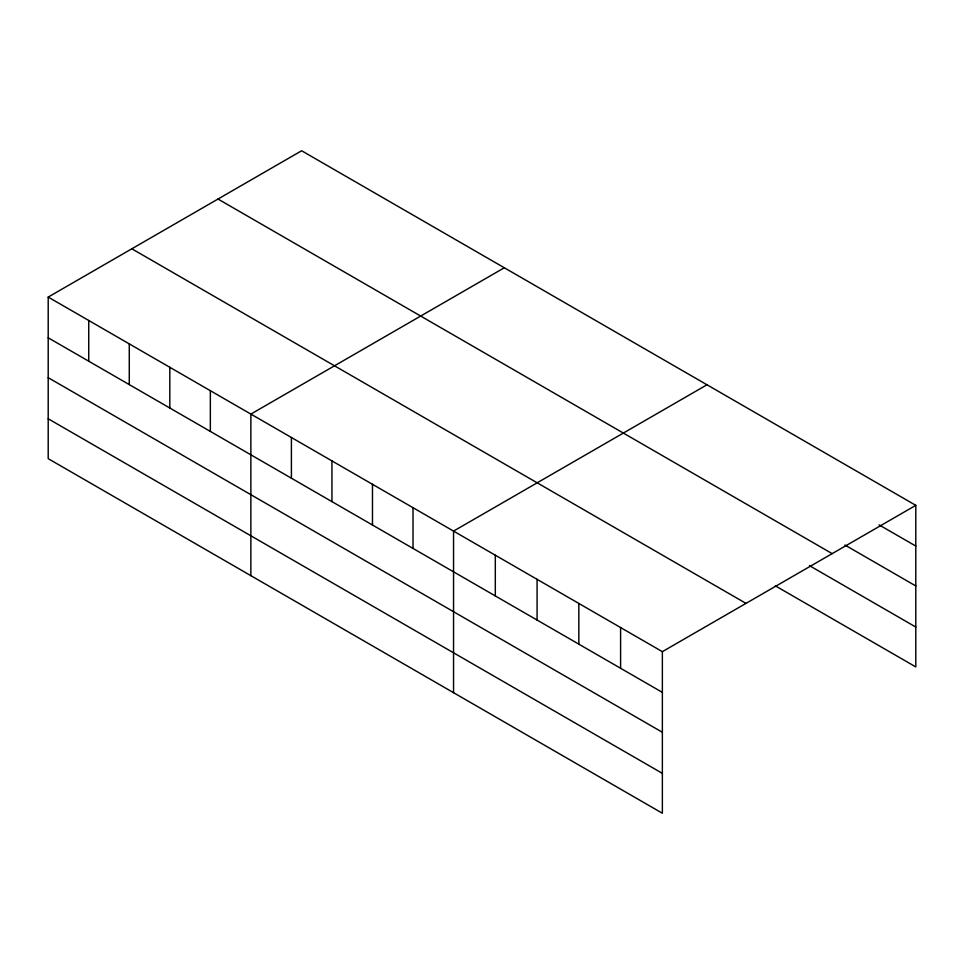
<?xml version="1.0" encoding="UTF-8"?>
<svg xmlns="http://www.w3.org/2000/svg" width="964" height="964" viewBox="0 0 964 964"><rect width="100%" height="100%" fill="white"/><g stroke="black" fill="none" stroke-linecap="round" stroke-linejoin="round"><path stroke-width="1.45" d="M662.364 732.266L662.364 651.664L48.2 297.081L48.2 458.659L662.364 813.242L662.364 732.266L48.2 377.683M48.2 297.081L301.636 150.758L915.8 505.341L915.8 666.919L775.321 585.823M504.305 267.775L250.869 414.086L250.869 575.665M706.986 384.781L453.55 531.104L453.55 692.682M662.364 651.664L915.8 505.341M879.096 524.874L915.8 546.07M844.934 545.034L915.8 585.955M217.997 199.042L832.161 553.625M809.495 565.663L915.8 627.046M131.839 248.796L746.003 603.38M48.2 337.798L662.364 692.381M48.2 418.774L662.364 773.357M620.599 627.552L620.599 668.281M578.834 603.44L578.834 644.169M537.081 579.328L537.081 620.057M495.315 555.216L495.315 595.945M413.014 507.703L413.014 548.42M372.478 484.302L372.478 525.019M331.941 460.9L331.941 501.617M291.405 437.487L291.405 478.216M210.345 390.685L210.345 431.414M169.809 367.284L169.809 408.013M129.272 343.883L129.272 384.612M88.736 320.482L88.736 361.199"/></g></svg>
